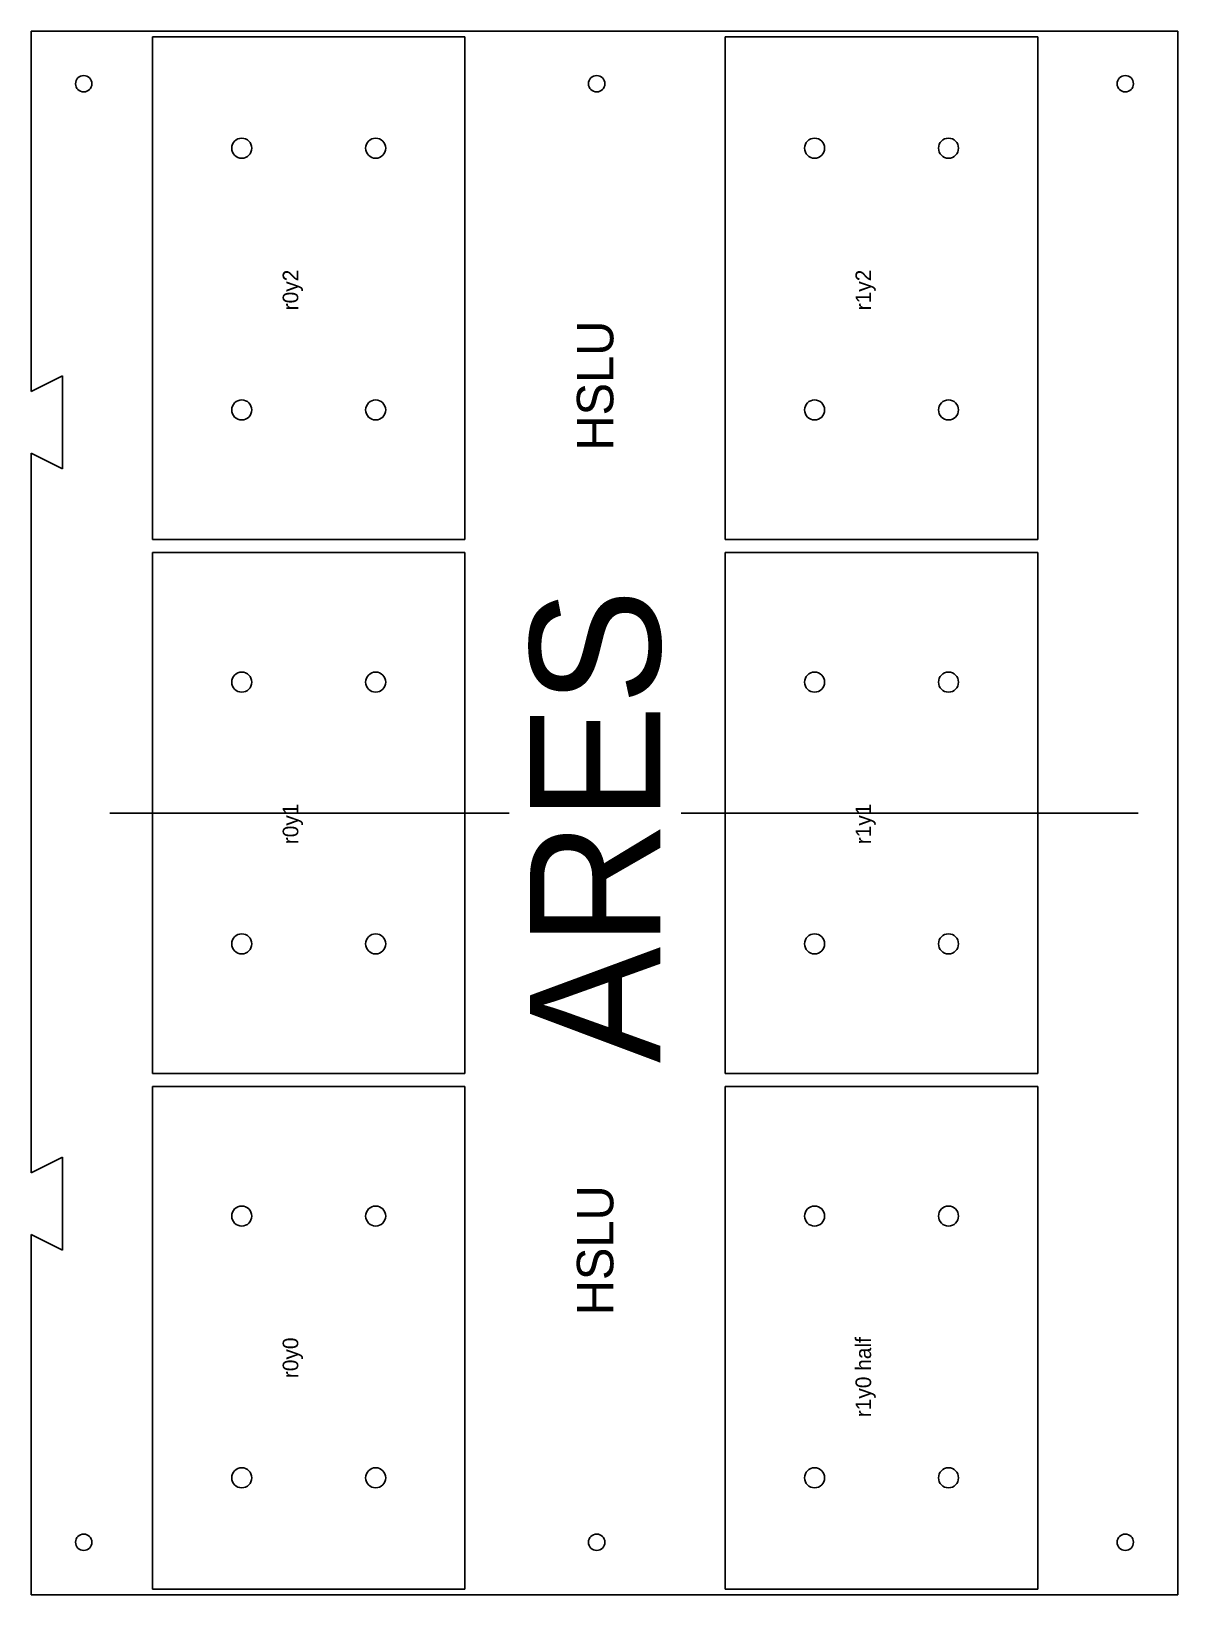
# Model space of a CAD drawing. Extents: x 0 to 440, y 0 to 600.
import ezdxf

# ---------------------------------------------------------------- set-up
doc = ezdxf.new("R2010")
doc.units = 0
doc.layers.add('CUT', color=1, linetype='CONTINUOUS')
doc.layers.add('ENGRAVE', color=5, linetype='CONTINUOUS')

msp = doc.modelspace()

# ---------------------------------------------------------------- linework, layer by layer
at = {"layer": 'CUT', "color": 1}
for p, q in [((440.45, 600.45), (0.15, 600.45)), ((0.15, 600.45), (0.15, 462.1073)), ((440.45, 0.15), (440.45, 600.45)), ((0.15, 462.1073), (12.15, 468.1073)), ((12.15, 468.1073), (12.15, 432.4927)), ((12.15, 432.4927), (0.15, 438.4927)), ((0.15, 438.4927), (0.15, 162.1073)), ((0.15, 162.1073), (12.15, 168.1073)), ((12.15, 168.1073), (12.15, 132.4927)), ((12.15, 132.4927), (0.15, 138.4927)), ((0.15, 138.4927), (0.15, 0.15)), ((0.15, 0.15), (440.45, 0.15))]:
    msp.add_line(p, q, dxfattribs=at)
for centre, radius in [((20.3, 580.3), 3.15), ((217.3, 580.3), 3.15), ((420.3, 580.3), 3.15), ((80.986, 555.55), 3.85), ((132.414, 555.55), 3.85), ((300.986, 555.55), 3.85), ((352.414, 555.55), 3.85), ((80.986, 455.05), 3.85), ((132.414, 455.05), 3.85), ((300.986, 455.05), 3.85), ((352.414, 455.05), 3.85), ((80.986, 350.55), 3.85), ((132.414, 350.55), 3.85), ((300.986, 350.55), 3.85), ((352.414, 350.55), 3.85), ((80.986, 250.05), 3.85), ((132.414, 250.05), 3.85), ((300.986, 250.05), 3.85), ((352.414, 250.05), 3.85), ((80.986, 145.55), 3.85), ((132.414, 145.55), 3.85), ((300.986, 145.55), 3.85), ((352.414, 145.55), 3.85), ((80.986, 45.05), 3.85), ((132.414, 45.05), 3.85), ((300.986, 45.05), 3.85), ((352.414, 45.05), 3.85), ((20.3, 20.3), 3.15), ((217.3, 20.3), 3.15), ((420.3, 20.3), 3.15)]:
    msp.add_circle(centre, radius, dxfattribs=at)
at = {"layer": 'ENGRAVE', "color": 5}
for p, q in [((166.7, 598.3), (46.7, 598.3)), ((46.7, 598.3), (46.7, 405.3)), ((166.7, 405.3), (166.7, 598.3)), ((386.7, 598.3), (266.7, 598.3)), ((266.7, 598.3), (266.7, 405.3)), ((386.7, 405.3), (386.7, 598.3)), ((46.7, 405.3), (166.7, 405.3)), ((266.7, 405.3), (386.7, 405.3)), ((166.7, 400.3), (46.7, 400.3)), ((46.7, 400.3), (46.7, 200.3)), ((166.7, 200.3), (166.7, 400.3)), ((386.7, 400.3), (266.7, 400.3)), ((266.7, 400.3), (266.7, 200.3)), ((386.7, 200.3), (386.7, 400.3)), ((30.3, 300.3), (183.7, 300.3)), ((249.7, 300.3), (425.3, 300.3)), ((46.7, 200.3), (166.7, 200.3)), ((266.7, 200.3), (386.7, 200.3)), ((166.7, 195.3), (46.7, 195.3)), ((46.7, 195.3), (46.7, 2.3)), ((166.7, 2.3), (166.7, 195.3)), ((386.7, 195.3), (266.7, 195.3)), ((266.7, 195.3), (266.7, 2.3)), ((386.7, 2.3), (386.7, 195.3)), ((46.7, 2.3), (166.7, 2.3)), ((266.7, 2.3), (386.7, 2.3))]:
    msp.add_line(p, q, dxfattribs=at)

# ---------------------------------------------------------------- texts
for s, height, p in [('r0y2', 6, (102.7, 493.3)), ('r1y2', 6, (322.7, 493.3)), ('HSLU', 14, (223.7, 439.42)), ('ARES', 50, (241.7, 204.3)), ('r0y1', 6, (102.7, 288.3)), ('r1y1', 6, (322.7, 288.3)), ('HSLU', 14, (223.7, 107.42)), ('r0y0', 6, (102.7, 83.3)), ('r1y0 half', 6, (322.7, 68.3))]:
    msp.add_text(s, height=height, rotation=90, dxfattribs=at).set_placement(p)

doc.saveas('drawing.dxf')
